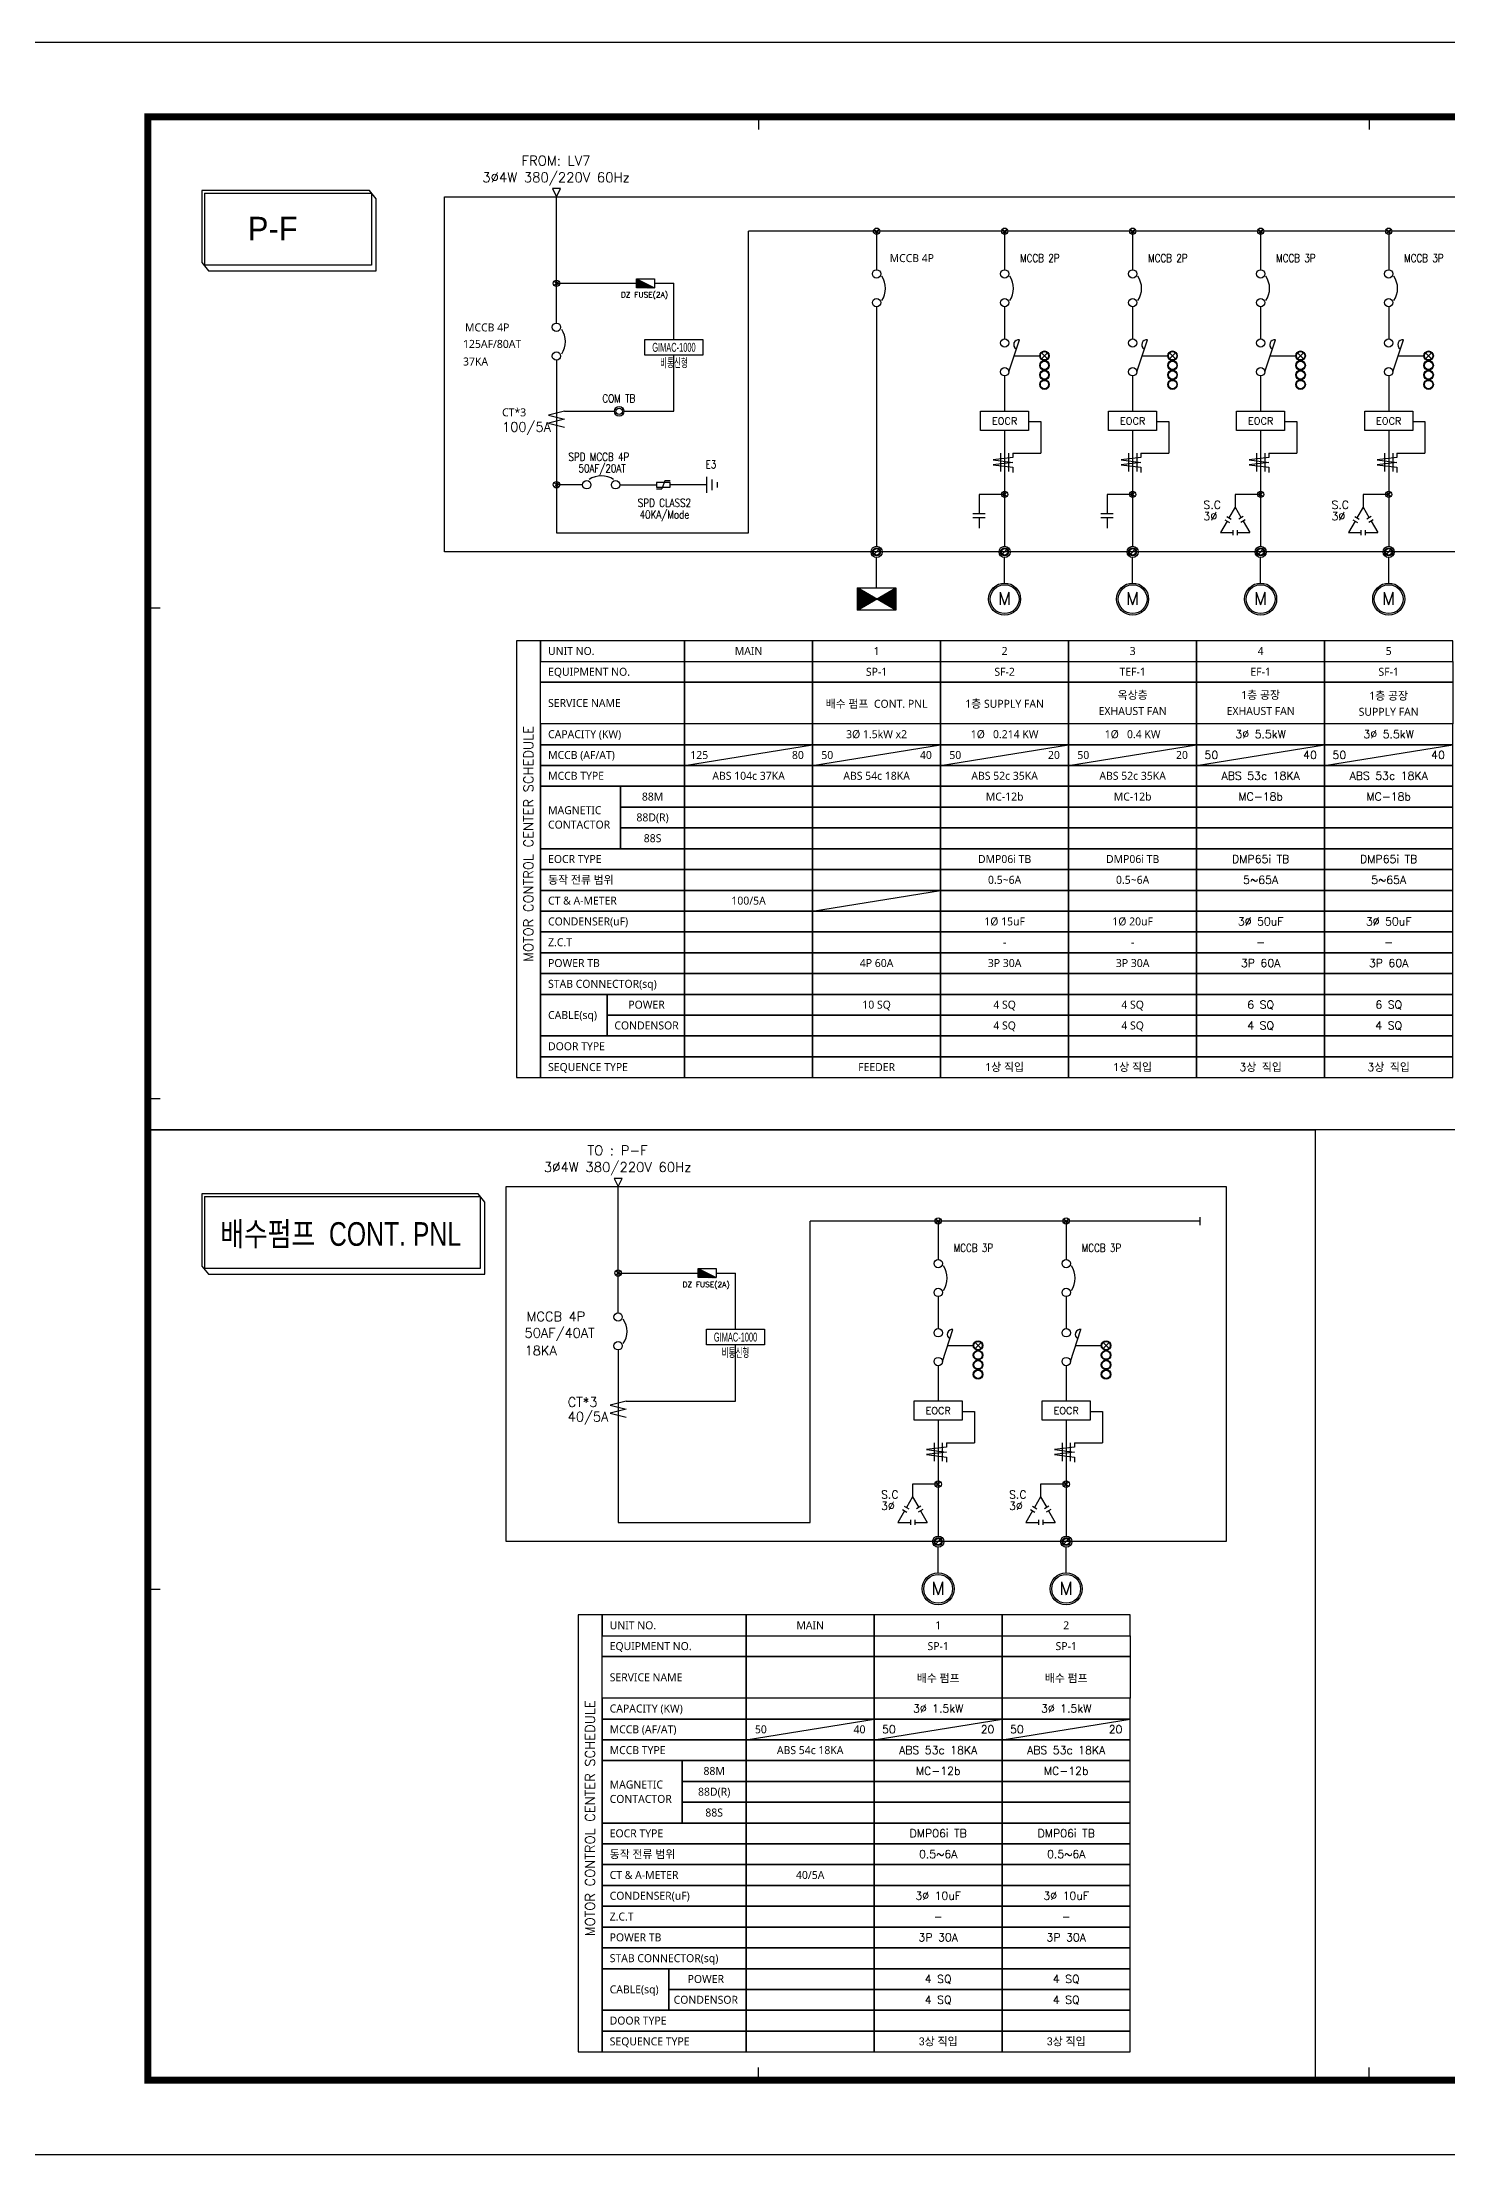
# Model space of a CAD drawing. Header units: millimetres. Extents: x -336400 to 0, y 0 to 118800.
# Drawn here: x -164836 to -85787, y 0 to 118800 of the extents above; entities that cross this region are included whole.
import ezdxf
from ezdxf.enums import TextEntityAlignment as Align
from ezdxf.lldxf.tags import DXFTag

# ---------------------------------------------------------------- set-up
doc = ezdxf.new("R2010")
doc.units = ezdxf.units.MM
doc.header["$LTSCALE"] = 1000
for name, color, linetype in [('arch', 8, 'Continuous'), ('SYM', 3, 'Continuous'), ('XR-SHEET-SHT', 5, 'Continuous')]:
    doc.layers.add(name, color=color, linetype=linetype)
doc.layers.add('XR-SHEET-TEMP', color=171, linetype='Continuous', plot=False)
doc.styles.add('GHS', font='malgun.ttf')
doc.styles.add('ROMANS', font='romans.shx', dxfattribs={"height": 2.5})
doc.styles.add('굴림', font='')
doc.styles.add('돋움', font='')
doc.styles.get('굴림').set_extended_font_data('Gulim')
doc.styles.get('돋움').set_extended_font_data('Dotum')
tags = doc.linetypes.add('CENTERX2', pattern=[4, 2.5, -0.5, 0.5, -0.5]).pattern_tags.tags
tags[10:11] = [DXFTag(74, 4), DXFTag(75, 0), DXFTag(340, '0'), DXFTag(46, 1.0), DXFTag(50, 0.0), DXFTag(44, 0.0), DXFTag(45, 0.0)]
tags[8:9] = [DXFTag(74, 4), DXFTag(75, 0), DXFTag(340, '0'), DXFTag(46, 1.0), DXFTag(50, 0.0), DXFTag(44, 0.0), DXFTag(45, 0.0)]
tags[6:7] = [DXFTag(74, 4), DXFTag(75, 0), DXFTag(340, '0'), DXFTag(46, 1.0), DXFTag(50, 0.0), DXFTag(44, 0.0), DXFTag(45, 0.0)]
tags[4:5] = [DXFTag(74, 4), DXFTag(75, 0), DXFTag(340, '0'), DXFTag(46, 1.0), DXFTag(50, 0.0), DXFTag(44, 0.0), DXFTag(45, 0.0)]

# ---------------------------------------------------------------- blocks, each defined once
blk = doc.blocks.new('XR-FORM-EE', base_point=(461, 408))
at = {"layer": 'XR-SHEET-SHT', "color": 5}
blk.add_lwpolyline([(0, 118800), (168200, 118800), (168200, 0), (0, 0)], close=True, dxfattribs=at)
at = {"layer": 'XR-SHEET-SHT', "color": 5, "const_width": 400}
blk.add_lwpolyline([(9300, 114600), (163900, 114600), (163900, 4200), (9300, 4200)], close=True, dxfattribs=at)
at = {"layer": 'XR-SHEET-TEMP'}
for p, q in [((43650, 114600), (43650, 113900)), ((78000, 114600), (78000, 113900)), ((9300, 87000), (10000, 87000)), ((9300, 59400), (10000, 59400)), ((9300, 31800), (10000, 31800)), ((43650, 4200), (43650, 4900)), ((78000, 4200), (78000, 4900))]:
    blk.add_line(p, q, dxfattribs=at)
blk = doc.blocks.new('SIM7')
blk.add_lwpolyline([(-1, -2), (1, -2), (0, 0)], close=True)
blk = doc.blocks.new('POINT')
for p, q in [((7.1, 7.1), (-7.1, -7.1)), ((-7.1, 7.1), (7.1, -7.1))]:
    blk.add_line(p, q)
blk.add_circle((0, 0), 10)
blk = doc.blocks.new('single mcp feeder')
h = blk.add_hatch()
h.set_pattern_fill('ANSI31', color=256, style=0)
h.set_pattern_definition([(45, (-25933.4808, -12038.4817), (-2.24506403, 2.24506403), [])])
h.paths.add_polyline_path([(-60, 95), (60, 165), (60, 95), (-60, 165)])
for p, q in [((0, 1279.1), (0, 1159.1)), ((0, 1043.1), (0, 943.1)), ((0, 943.1), (0, 295)), ((0, 165), (0, 260)), ((60, 95), (-60, 165)), ((-60, 95), (60, 165))]:
    blk.add_line(p, q)
at = {"color": 3}
blk.add_line((12.4, 289.9), (-12.4, 265.1), dxfattribs=at)
for points in [[(-60, 95), (-60, 165)], [(60, 165), (60, 95)]]:
    blk.add_lwpolyline(points)
blk.add_lwpolyline([(-60, 165), (60, 165), (60, 95), (-60, 95)], close=True)
for centre, radius in [((0, 1146.1), 13), ((0, 1056.1), 13), ((0, 277.5), 17.5), ((0, 277.5), 12.5)]:
    blk.add_circle(centre, radius)
blk.add_circle((0, 277.5), 10, dxfattribs=at)
blk.add_arc((-40.5, 1100.7), 68.4, 325.96975, 34.03025)
blk.add_blockref('POINT', (0, 1279.1))
blk = doc.blocks.new('single mcp 3p sz')
for p, q in [((0, 1279.1), (0, 1159.1)), ((0, 1043.1), (0, 943.1)), ((13, 840.1), (46.2, 940)), ((29.6, 890.1), (109.6, 890.1)), ((133.8, 880.9), (115.4, 899.3)), ((133.8, 899.3), (115.4, 880.9)), ((0, 827.1), (0, 717.1)), ((75, 684.4), (113.3, 684.4)), ((113.3, 684.4), (113.3, 585.7)), ((0, 657.1), (0, 295)), ((-12.6, 585.7), (-12.6, 528.5)), ((12.6, 585.7), (12.6, 528.5)), ((25.8, 585.7), (113.3, 585.7)), ((-80, 417.1), (-99.1, 383.9)), ((0, 457.1), (-80, 457.1)), ((-80, 457.1), (-80, 417.1)), ((-80, 417.1), (-60.9, 383.9)), ((-105, 373.6), (-125.7, 337.5)), ((-125.7, 337.5), (-86.5, 337.5)), ((-111.6, 377.9), (-97.6, 369.4)), ((-105.8, 388.1), (-91.9, 379.6)), ((-86.5, 345.3), (-86.5, 329.7)), ((-73.5, 345.3), (-73.5, 329.7)), ((-73.5, 337.5), (-34.3, 337.5)), ((-54.2, 388.1), (-68.1, 379.6)), ((-48.4, 377.9), (-62.4, 369.4)), ((-55, 373.6), (-34.3, 337.5)), ((0, 180), (0, 260))]:
    blk.add_line(p, q)
at = {"color": 3}
blk.add_line((12.4, 289.9), (-12.4, 265.1), dxfattribs=at)
blk.add_lwpolyline([(-75, 717.1), (75, 717.1), (75, 657.1), (-75, 657.1)], close=True)
blk.add_lwpolyline([(25.8, 585.7), (25.8, 572.6), (-36.1, 564.9), (25.8, 557.1), (-36.1, 549.4), (25.8, 541.7), (25.8, 525.9)])
for centre, radius in [((0, 1146.1), 13), ((0, 1056.1), 13), ((0, 930.1), 13), ((124.6, 890.1), 15), ((124.6, 860.1), 15), ((124.6, 890.1), 13), ((124.6, 860.1), 13), ((0, 840.1), 13), ((124.6, 830.1), 15), ((124.6, 800.1), 15), ((124.6, 830.1), 13), ((124.6, 800.1), 13), ((0, 277.5), 17.5), ((0, 277.5), 12.5), ((0, 130), 50), ((0, 130), 45)]:
    blk.add_circle(centre, radius)
blk.add_circle((0, 277.5), 10, dxfattribs=at)
for centre, radius, start, end in [((-40.5, 1100.7), 68.4, 325.96975, 34.03025), ((43.7, 924.8), 15.4, 80.60796, 238.87474)]:
    blk.add_arc(centre, radius, start, end)
blk.add_blockref('POINT', (0, 1279.1))
at = {"ltscale": 0.1}
blk.add_blockref('POINT', (0, 457.1), dxfattribs=at)
at = {"style": 'ROMANS', "width": 0.8}
blk.add_text('MCCB 3P', height=25, dxfattribs=at).set_placement((110, 1195.3), align=Align.MIDDLE)
at = {"style": 'ROMANS'}
for s, height, p in [('EOCR', 22.25, (0, 686.6)), ('M', 40, (-0.5, 131.5))]:
    blk.add_text(s, height=height, dxfattribs=at).set_placement(p, align=Align.MIDDLE)
for s, p in [('S.C', (-178.6, 412)), ('3%%C', (-178.6, 376.4))]:
    blk.add_text(s, height=25, dxfattribs=at).set_placement(p)
blk = doc.blocks.new('single mcp 2p sz')
for p, q in [((0, 1279.1), (0, 1159.1)), ((0, 1043.1), (0, 943.1)), ((13, 840.1), (46.2, 940)), ((29.6, 890.1), (109.6, 890.1)), ((133.8, 880.9), (115.4, 899.3)), ((133.8, 899.3), (115.4, 880.9)), ((0, 827.1), (0, 717.1)), ((75, 684.4), (113.3, 684.4)), ((113.3, 684.4), (113.3, 585.7)), ((0, 657.1), (0, 295)), ((-12.6, 585.7), (-12.6, 528.5)), ((12.6, 585.7), (12.6, 528.5)), ((25.8, 585.7), (113.3, 585.7)), ((-99.2, 397.8), (-60.8, 397.8)), ((0, 457.1), (-80, 457.1)), ((-80, 457.1), (-80, 397.8)), ((-99.2, 384.4), (-60.8, 384.4)), ((-80, 384.4), (-80, 351.8)), ((0, 180), (0, 260))]:
    blk.add_line(p, q)
at = {"color": 3}
blk.add_line((12.4, 289.9), (-12.4, 265.1), dxfattribs=at)
blk.add_lwpolyline([(-75, 717.1), (75, 717.1), (75, 657.1), (-75, 657.1)], close=True)
blk.add_lwpolyline([(25.8, 585.7), (25.8, 572.6), (-36.1, 564.9), (25.8, 557.1), (-36.1, 549.4), (25.8, 541.7), (25.8, 525.9)])
for centre, radius in [((0, 1146.1), 13), ((0, 1056.1), 13), ((0, 930.1), 13), ((124.6, 890.1), 15), ((124.6, 860.1), 15), ((124.6, 890.1), 13), ((124.6, 860.1), 13), ((0, 840.1), 13), ((124.6, 830.1), 15), ((124.6, 800.1), 15), ((124.6, 830.1), 13), ((124.6, 800.1), 13), ((0, 277.5), 17.5), ((0, 277.5), 12.5), ((0, 130), 50), ((0, 130), 45)]:
    blk.add_circle(centre, radius)
blk.add_circle((0, 277.5), 10, dxfattribs=at)
for centre, radius, start, end in [((-40.5, 1100.7), 68.4, 325.96975, 34.03025), ((43.7, 924.8), 15.4, 80.60796, 238.87474)]:
    blk.add_arc(centre, radius, start, end)
blk.add_blockref('POINT', (0, 1279.1))
at = {"ltscale": 0.1}
blk.add_blockref('POINT', (0, 457.1), dxfattribs=at)
at = {"style": 'ROMANS', "width": 0.8}
blk.add_text('MCCB 2P', height=25, dxfattribs=at).set_placement((110, 1195.3), align=Align.MIDDLE)
at = {"style": 'ROMANS'}
for s, height, p in [('EOCR', 22.25, (0, 686.6)), ('M', 40, (-0.5, 131.5))]:
    blk.add_text(s, height=height, dxfattribs=at).set_placement(p, align=Align.MIDDLE)
blk = doc.blocks.new('MCP일반 5.5 단선도')
at = {"ltscale": 0.1}
blk.add_line((0, -130), (400, -65), dxfattribs=at)
for points in [[(400, 0), (0, 0), (0, -65), (400, -65)], [(400, -65), (0, -65), (0, -130), (400, -130)], [(400, -130), (0, -130), (0, -195), (400, -195)], [(400, -195), (0, -195), (0, -260), (400, -260)], [(400, -260), (0, -260), (0, -325), (400, -325)], [(400, -325), (0, -325), (0, -390), (400, -390)], [(400, -390), (0, -390), (0, -455), (400, -455)], [(400, -455), (0, -455), (0, -520), (400, -520)], [(400, -520), (0, -520), (0, -585), (400, -585)], [(400, -585), (0, -585), (0, -650), (400, -650)], [(400, -650), (0, -650), (0, -715), (400, -715)], [(400, -715), (0, -715), (0, -780), (400, -780)], [(400, -780), (0, -780), (0, -845), (400, -845)], [(400, -845), (0, -845), (0, -910), (400, -910)], [(400, -910), (0, -910), (0, -975), (400, -975)], [(400, -975), (0, -975), (0, -1040), (400, -1040)], [(400, -1040), (0, -1040), (0, -1105), (400, -1105)]]:
    blk.add_lwpolyline(points, close=True)
at = {"style": 'ROMANS'}
for s, p in [('3%%C 5.5kW', (200, -32.1)), ('50', (45.9, -97.1)), ('40', (354.1, -97.1)), ('ABS 53c 18KA', (200, -162.1)), ('MC-18b', (200, -227.1)), ('DMP65i TB', (200, -422.1)), ('5~65A', (200, -487.1)), ('3%%C 50uF', (200, -617.1)), ('-', (200, -682.1)), ('3P 60A', (200, -747.1)), ('6 SQ', (200, -877.1)), ('4 SQ', (200, -942.1)), ('3상 직입', (200, -1072.1))]:
    blk.add_text(s, height=25, dxfattribs=at).set_placement(p, align=Align.MIDDLE_CENTER)
blk = doc.blocks.new('MCP일반 1.5 단선도')
at = {"ltscale": 0.1}
blk.add_line((0, -130), (400, -65), dxfattribs=at)
for points in [[(400, 0), (0, 0), (0, -65), (400, -65)], [(400, -65), (0, -65), (0, -130), (400, -130)], [(400, -130), (0, -130), (0, -195), (400, -195)], [(400, -195), (0, -195), (0, -260), (400, -260)], [(400, -260), (0, -260), (0, -325), (400, -325)], [(400, -325), (0, -325), (0, -390), (400, -390)], [(400, -390), (0, -390), (0, -455), (400, -455)], [(400, -455), (0, -455), (0, -520), (400, -520)], [(400, -520), (0, -520), (0, -585), (400, -585)], [(400, -585), (0, -585), (0, -650), (400, -650)], [(400, -650), (0, -650), (0, -715), (400, -715)], [(400, -715), (0, -715), (0, -780), (400, -780)], [(400, -780), (0, -780), (0, -845), (400, -845)], [(400, -845), (0, -845), (0, -910), (400, -910)], [(400, -910), (0, -910), (0, -975), (400, -975)], [(400, -975), (0, -975), (0, -1040), (400, -1040)], [(400, -1040), (0, -1040), (0, -1105), (400, -1105)]]:
    blk.add_lwpolyline(points, close=True)
for s, style, p in [('3%%C 1.5kW', 'ROMANS', (200, -32.1)), ('50', 'ROMANS', (45.9, -97.1)), ('20', 'ROMANS', (354.1, -97.1)), ('ABS 53c 18KA', 'ROMANS', (200, -162.1)), ('MC-12b', 'ROMANS', (200, -227.1)), ('DMP06i TB', 'ROMANS', (200, -422.1)), ('0.5~6A', 'ROMANS', (200, -487.1)), ('3%%C 10uF', 'ROMANS', (200, -617.1)), ('-', 'ROMANS', (200, -682.1)), ('3P 30A', 'ROMANS', (200, -747.1)), ('4 SQ', 'ROMANS', (200, -877.1)), ('4 SQ', 'ROMANS', (200, -942.1)), ('3상 직입', '굴림', (200, -1072.1))]:
    blk.add_text(s, height=25, dxfattribs=dict(style=style)).set_placement(p, align=Align.MIDDLE_CENTER)

msp = doc.modelspace()

# ---------------------------------------------------------------- hatches: boundary and pattern name
h = msp.add_hatch()
h.set_pattern_fill('ANSI31', color=256, scale=21.452429, style=0)
h.set_pattern_definition([(45, (-1863497.1827, -160947.7312), (-1.8961447347, 1.8961447347), [])])
h.paths.add_polyline_path([(-131407, 105494), (-131407, 104994), (-130401, 104994)])
h = msp.add_hatch()
h.set_pattern_fill('ANSI31', color=256, scale=21.452429, style=0)
h.set_pattern_definition([(45, (-1860033.1605, -216608.7037), (-1.8961447347, 1.8961447347), [])])
h.paths.add_polyline_path([(-127943, 49833), (-127943, 49333), (-126937, 49333)])

# ---------------------------------------------------------------- linework, layer by layer
at = {"color": 0}
for p, q in [((-146422, 110465), (-155856, 110465)), ((-155856, 110465), (-155856, 106405)), ((-155711, 110317), (-146320, 110317)), ((-155711, 110317), (-155711, 106257)), ((-146051, 110001), (-146422, 110465)), ((-146320, 110317), (-146320, 106257)), ((-146051, 105942), (-146051, 110001)), ((-155856, 106405), (-155485, 105942)), ((-146320, 106257), (-155711, 106257)), ((-155485, 105942), (-146051, 105942)), ((-140314, 54040), (-155856, 54040)), ((-155856, 54040), (-155856, 49980)), ((-155711, 53892), (-140212, 53892)), ((-155711, 53892), (-155711, 49832)), ((-139943, 53577), (-140314, 54040)), ((-140212, 53892), (-140212, 49832)), ((-139943, 49517), (-139943, 53577)), ((-155856, 49980), (-155485, 49517)), ((-140212, 49832), (-155711, 49832)), ((-155485, 49517), (-139943, 49517))]:
    msp.add_line(p, q, dxfattribs=at)
for p, q in [((-135914, 103007), (-135914, 110114)), ((-38403, 108171), (-125110, 108171)), ((-135787, 105371), (-136041, 105117)), ((-136041, 105371), (-135787, 105117)), ((-135914, 105244), (-131407, 105244)), ((-131407, 105494), (-130401, 104994)), ((-130401, 105244), (-129308, 105244)), ((-135914, 100919), (-135914, 91216)), ((-135465, 98044), (-136363, 97820)), ((-136363, 97820), (-135465, 97595)), ((-135465, 97595), (-136363, 97371)), ((-135465, 98044), (-132657, 98044)), ((-132117, 98044), (-129308, 98044)), ((-136363, 97371), (-135465, 97147)), ((-134426, 93916), (-135914, 93916)), ((-132355, 93916), (-130289, 93916)), ((-129529, 94050), (-130289, 94050)), ((-130289, 94050), (-130289, 93782)), ((-129829, 94142), (-129989, 93690)), ((-129529, 94142), (-129829, 94142)), ((-129529, 93782), (-129529, 94050)), ((-127463, 93916), (-129529, 93916)), ((-127463, 93466), (-127463, 94366)), ((-127163, 93616), (-127163, 94216)), ((-126863, 93766), (-126863, 94066)), ((-130289, 93782), (-129529, 93782)), ((-130289, 93690), (-129989, 93690)), ((-135914, 91216), (-125110, 91216)), ((-128710, 78126), (-121510, 79296)), ((-121510, 78126), (-114310, 79296)), ((-114310, 78126), (-107110, 79296)), ((-107110, 78126), (-99910, 79296)), ((-121510, 69936), (-114310, 71106)), ((-132450, 47346), (-132450, 54453)), ((-99739, 52510), (-121646, 52510)), ((-99739, 52735), (-99739, 52285)), ((-132323, 49710), (-132577, 49456)), ((-132577, 49710), (-132323, 49456)), ((-132450, 49583), (-127943, 49583)), ((-127943, 49833), (-126937, 49333)), ((-126937, 49583), (-125844, 49583)), ((-132450, 45258), (-132450, 35555)), ((-132001, 42383), (-132899, 42159)), ((-132899, 42159), (-132001, 41934)), ((-132001, 41934), (-132899, 41710)), ((-132899, 41710), (-132001, 41486)), ((-132001, 42383), (-125844, 42383)), ((-132450, 35555), (-121646, 35555)), ((-125246, 23334), (-118046, 24504))]:
    msp.add_line(p, q)
at = {"ltscale": 0.5}
for p, q in [((-125110, 91216), (-125110, 108171)), ((-121646, 35555), (-121646, 52510))]:
    msp.add_line(p, q, dxfattribs=at)
at = {"ltscale": 0.1}
for p, q in [((-129308, 102084), (-129308, 105244)), ((-129308, 98044), (-129308, 101204)), ((-125844, 46423), (-125844, 49583)), ((-125844, 42383), (-125844, 45543))]:
    msp.add_line(p, q, dxfattribs=at)
at = {"linetype": 'CENTERX2', "ltscale": 30}
for points in [[(-36910, 110114), (-36910, 110114), (-36910, 90141), (-36910, 90141), (-142210, 90141), (-142210, 110114)], [(-98246, 54453), (-98246, 54453), (-98246, 34480), (-98246, 34480), (-138746, 34480), (-138746, 54453)]]:
    msp.add_lwpolyline(points, close=True, dxfattribs=at)
for points in [[(-131407, 105494), (-130401, 105494), (-130401, 104994), (-131407, 104994)], [(-130941, 102084), (-127674, 102084), (-127674, 101204), (-130941, 101204)], [(-138160, 85146), (-138160, 60576), (-136810, 60576), (-136810, 85146)], [(-128710, 85146), (-136810, 85146), (-136810, 83976), (-128710, 83976)], [(-121510, 85146), (-128710, 85146), (-128710, 83976), (-121510, 83976)], [(-114310, 85146), (-121510, 85146), (-121510, 83976), (-114310, 83976)], [(-107110, 85146), (-114310, 85146), (-114310, 83976), (-107110, 83976)], [(-99910, 85146), (-107110, 85146), (-107110, 83976), (-99910, 83976)], [(-92710, 85146), (-99910, 85146), (-99910, 83976), (-92710, 83976)], [(-85510, 85146), (-92710, 85146), (-92710, 83976), (-85510, 83976)], [(-136810, 83976), (-128710, 83976), (-128710, 82806), (-136810, 82806)], [(-128710, 83976), (-121510, 83976), (-121510, 82806), (-128710, 82806)], [(-121510, 83976), (-114310, 83976), (-114310, 82806), (-121510, 82806)], [(-114310, 83976), (-107110, 83976), (-107110, 82806), (-114310, 82806)], [(-107110, 83976), (-99910, 83976), (-99910, 82806), (-107110, 82806)], [(-99910, 83976), (-92710, 83976), (-92710, 82806), (-99910, 82806)], [(-92710, 83976), (-85510, 83976), (-85510, 82806), (-92710, 82806)], [(-136810, 82806), (-128710, 82806), (-128710, 80466), (-136810, 80466)], [(-128710, 82806), (-121510, 82806), (-121510, 80466), (-128710, 80466)], [(-121510, 82806), (-114310, 82806), (-114310, 80466), (-121510, 80466)], [(-114310, 82806), (-107110, 82806), (-107110, 80466), (-114310, 80466)], [(-107110, 82806), (-99910, 82806), (-99910, 80466), (-107110, 80466)], [(-99910, 82806), (-92710, 82806), (-92710, 80466), (-99910, 80466)], [(-92710, 82806), (-85510, 82806), (-85510, 80466), (-92710, 80466)], [(-128710, 80466), (-136810, 80466), (-136810, 79296), (-128710, 79296)], [(-121510, 80466), (-128710, 80466), (-128710, 79296), (-121510, 79296)], [(-114310, 80466), (-121510, 80466), (-121510, 79296), (-114310, 79296)], [(-107110, 80466), (-114310, 80466), (-114310, 79296), (-107110, 79296)], [(-99910, 80466), (-107110, 80466), (-107110, 79296), (-99910, 79296)], [(-128710, 79296), (-136810, 79296), (-136810, 78126), (-128710, 78126)], [(-121510, 79296), (-128710, 79296), (-128710, 78126), (-121510, 78126)], [(-114310, 79296), (-121510, 79296), (-121510, 78126), (-114310, 78126)], [(-107110, 79296), (-114310, 79296), (-114310, 78126), (-107110, 78126)], [(-99910, 79296), (-107110, 79296), (-107110, 78126), (-99910, 78126)], [(-128710, 78126), (-136810, 78126), (-136810, 76956), (-128710, 76956)], [(-121510, 78126), (-128710, 78126), (-128710, 76956), (-121510, 76956)], [(-114310, 78126), (-121510, 78126), (-121510, 76956), (-114310, 76956)], [(-107110, 78126), (-114310, 78126), (-114310, 76956), (-107110, 76956)], [(-99910, 78126), (-107110, 78126), (-107110, 76956), (-99910, 76956)], [(-136810, 73446), (-132310, 73446), (-132310, 76956), (-136810, 76956)], [(-128710, 76956), (-132310, 76956), (-132310, 75786), (-128710, 75786)], [(-121510, 76956), (-128710, 76956), (-128710, 75786), (-121510, 75786)], [(-114310, 76956), (-121510, 76956), (-121510, 75786), (-114310, 75786)], [(-107110, 76956), (-114310, 76956), (-114310, 75786), (-107110, 75786)], [(-99910, 76956), (-107110, 76956), (-107110, 75786), (-99910, 75786)], [(-128710, 75786), (-132310, 75786), (-132310, 74616), (-128710, 74616)], [(-121510, 75786), (-128710, 75786), (-128710, 74616), (-121510, 74616)], [(-114310, 75786), (-121510, 75786), (-121510, 74616), (-114310, 74616)], [(-107110, 75786), (-114310, 75786), (-114310, 74616), (-107110, 74616)], [(-99910, 75786), (-107110, 75786), (-107110, 74616), (-99910, 74616)], [(-128710, 74616), (-132310, 74616), (-132310, 73446), (-128710, 73446)], [(-121510, 74616), (-128710, 74616), (-128710, 73446), (-121510, 73446)], [(-114310, 74616), (-121510, 74616), (-121510, 73446), (-114310, 73446)], [(-107110, 74616), (-114310, 74616), (-114310, 73446), (-107110, 73446)], [(-99910, 74616), (-107110, 74616), (-107110, 73446), (-99910, 73446)], [(-128710, 73446), (-136810, 73446), (-136810, 72276), (-128710, 72276)], [(-121510, 73446), (-128710, 73446), (-128710, 72276), (-121510, 72276)], [(-114310, 73446), (-121510, 73446), (-121510, 72276), (-114310, 72276)], [(-107110, 73446), (-114310, 73446), (-114310, 72276), (-107110, 72276)], [(-99910, 73446), (-107110, 73446), (-107110, 72276), (-99910, 72276)], [(-128710, 72276), (-136810, 72276), (-136810, 71106), (-128710, 71106)], [(-121510, 72276), (-128710, 72276), (-128710, 71106), (-121510, 71106)], [(-114310, 72276), (-121510, 72276), (-121510, 71106), (-114310, 71106)], [(-107110, 72276), (-114310, 72276), (-114310, 71106), (-107110, 71106)], [(-99910, 72276), (-107110, 72276), (-107110, 71106), (-99910, 71106)], [(-128710, 71106), (-136810, 71106), (-136810, 69936), (-128710, 69936)], [(-121510, 71106), (-128710, 71106), (-128710, 69936), (-121510, 69936)], [(-114310, 71106), (-121510, 71106), (-121510, 69936), (-114310, 69936)], [(-107110, 71106), (-114310, 71106), (-114310, 69936), (-107110, 69936)], [(-99910, 71106), (-107110, 71106), (-107110, 69936), (-99910, 69936)], [(-128710, 69936), (-136810, 69936), (-136810, 68766), (-128710, 68766)], [(-121510, 69936), (-128710, 69936), (-128710, 68766), (-121510, 68766)], [(-114310, 69936), (-121510, 69936), (-121510, 68766), (-114310, 68766)], [(-107110, 69936), (-114310, 69936), (-114310, 68766), (-107110, 68766)], [(-99910, 69936), (-107110, 69936), (-107110, 68766), (-99910, 68766)], [(-128710, 68766), (-136810, 68766), (-136810, 67596), (-128710, 67596)], [(-121510, 68766), (-128710, 68766), (-128710, 67596), (-121510, 67596)], [(-114310, 68766), (-121510, 68766), (-121510, 67596), (-114310, 67596)], [(-107110, 68766), (-114310, 68766), (-114310, 67596), (-107110, 67596)], [(-99910, 68766), (-107110, 68766), (-107110, 67596), (-99910, 67596)], [(-128710, 67596), (-136810, 67596), (-136810, 66426), (-128710, 66426)], [(-121510, 67596), (-128710, 67596), (-128710, 66426), (-121510, 66426)], [(-114310, 67596), (-121510, 67596), (-121510, 66426), (-114310, 66426)], [(-107110, 67596), (-114310, 67596), (-114310, 66426), (-107110, 66426)], [(-99910, 67596), (-107110, 67596), (-107110, 66426), (-99910, 66426)], [(-128710, 66426), (-136810, 66426), (-136810, 65256), (-128710, 65256)], [(-121510, 66426), (-128710, 66426), (-128710, 65256), (-121510, 65256)], [(-114310, 66426), (-121510, 66426), (-121510, 65256), (-114310, 65256)], [(-107110, 66426), (-114310, 66426), (-114310, 65256), (-107110, 65256)], [(-99910, 66426), (-107110, 66426), (-107110, 65256), (-99910, 65256)], [(-136810, 62916), (-133055, 62916), (-133055, 65256), (-136810, 65256)], [(-128710, 65256), (-133055, 65256), (-133055, 64086), (-128710, 64086)], [(-121510, 65256), (-128710, 65256), (-128710, 64086), (-121510, 64086)], [(-114310, 65256), (-121510, 65256), (-121510, 64086), (-114310, 64086)], [(-107110, 65256), (-114310, 65256), (-114310, 64086), (-107110, 64086)], [(-99910, 65256), (-107110, 65256), (-107110, 64086), (-99910, 64086)], [(-128710, 64086), (-133055, 64086), (-133055, 62916), (-128710, 62916)], [(-121510, 64086), (-128710, 64086), (-128710, 62916), (-121510, 62916)], [(-114310, 64086), (-121510, 64086), (-121510, 62916), (-114310, 62916)], [(-107110, 64086), (-114310, 64086), (-114310, 62916), (-107110, 62916)], [(-99910, 64086), (-107110, 64086), (-107110, 62916), (-99910, 62916)], [(-128710, 62916), (-136810, 62916), (-136810, 61746), (-128710, 61746)], [(-121510, 62916), (-128710, 62916), (-128710, 61746), (-121510, 61746)], [(-114310, 62916), (-121510, 62916), (-121510, 61746), (-114310, 61746)], [(-107110, 62916), (-114310, 62916), (-114310, 61746), (-107110, 61746)], [(-99910, 62916), (-107110, 62916), (-107110, 61746), (-99910, 61746)], [(-128710, 61746), (-136810, 61746), (-136810, 60576), (-128710, 60576)], [(-121510, 61746), (-128710, 61746), (-128710, 60576), (-121510, 60576)], [(-114310, 61746), (-121510, 61746), (-121510, 60576), (-114310, 60576)], [(-107110, 61746), (-114310, 61746), (-114310, 60576), (-107110, 60576)], [(-99910, 61746), (-107110, 61746), (-107110, 60576), (-99910, 60576)], [(-127943, 49833), (-126937, 49833), (-126937, 49333), (-127943, 49333)], [(-127477, 46423), (-124210, 46423), (-124210, 45543), (-127477, 45543)], [(-134696, 30354), (-134696, 5784), (-133346, 5784), (-133346, 30354)], [(-125246, 30354), (-133346, 30354), (-133346, 29184), (-125246, 29184)], [(-118046, 30354), (-125246, 30354), (-125246, 29184), (-118046, 29184)], [(-110846, 30354), (-118046, 30354), (-118046, 29184), (-110846, 29184)], [(-103646, 30354), (-110846, 30354), (-110846, 29184), (-103646, 29184)], [(-133346, 29184), (-125246, 29184), (-125246, 28014), (-133346, 28014)], [(-125246, 29184), (-118046, 29184), (-118046, 28014), (-125246, 28014)], [(-118046, 29184), (-110846, 29184), (-110846, 28014), (-118046, 28014)], [(-110846, 29184), (-103646, 29184), (-103646, 28014), (-110846, 28014)], [(-133346, 28014), (-125246, 28014), (-125246, 25674), (-133346, 25674)], [(-125246, 28014), (-118046, 28014), (-118046, 25674), (-125246, 25674)], [(-118046, 28014), (-110846, 28014), (-110846, 25674), (-118046, 25674)], [(-110846, 28014), (-103646, 28014), (-103646, 25674), (-110846, 25674)], [(-125246, 25674), (-133346, 25674), (-133346, 24504), (-125246, 24504)], [(-118046, 25674), (-125246, 25674), (-125246, 24504), (-118046, 24504)], [(-125246, 24504), (-133346, 24504), (-133346, 23334), (-125246, 23334)], [(-118046, 24504), (-125246, 24504), (-125246, 23334), (-118046, 23334)], [(-125246, 23334), (-133346, 23334), (-133346, 22164), (-125246, 22164)], [(-118046, 23334), (-125246, 23334), (-125246, 22164), (-118046, 22164)], [(-133346, 18654), (-128846, 18654), (-128846, 22164), (-133346, 22164)], [(-125246, 22164), (-128846, 22164), (-128846, 20994), (-125246, 20994)], [(-118046, 22164), (-125246, 22164), (-125246, 20994), (-118046, 20994)], [(-125246, 20994), (-128846, 20994), (-128846, 19824), (-125246, 19824)], [(-118046, 20994), (-125246, 20994), (-125246, 19824), (-118046, 19824)], [(-125246, 19824), (-128846, 19824), (-128846, 18654), (-125246, 18654)], [(-118046, 19824), (-125246, 19824), (-125246, 18654), (-118046, 18654)], [(-125246, 18654), (-133346, 18654), (-133346, 17484), (-125246, 17484)], [(-118046, 18654), (-125246, 18654), (-125246, 17484), (-118046, 17484)], [(-125246, 17484), (-133346, 17484), (-133346, 16314), (-125246, 16314)], [(-118046, 17484), (-125246, 17484), (-125246, 16314), (-118046, 16314)], [(-125246, 16314), (-133346, 16314), (-133346, 15144), (-125246, 15144)], [(-118046, 16314), (-125246, 16314), (-125246, 15144), (-118046, 15144)], [(-125246, 15144), (-133346, 15144), (-133346, 13974), (-125246, 13974)], [(-118046, 15144), (-125246, 15144), (-125246, 13974), (-118046, 13974)], [(-125246, 13974), (-133346, 13974), (-133346, 12804), (-125246, 12804)], [(-118046, 13974), (-125246, 13974), (-125246, 12804), (-118046, 12804)], [(-125246, 12804), (-133346, 12804), (-133346, 11634), (-125246, 11634)], [(-118046, 12804), (-125246, 12804), (-125246, 11634), (-118046, 11634)], [(-125246, 11634), (-133346, 11634), (-133346, 10464), (-125246, 10464)], [(-118046, 11634), (-125246, 11634), (-125246, 10464), (-118046, 10464)], [(-133346, 8124), (-129595, 8124), (-129595, 10464), (-133346, 10464)], [(-125246, 10464), (-129595, 10464), (-129595, 9294), (-125246, 9294)], [(-118046, 10464), (-125246, 10464), (-125246, 9294), (-118046, 9294)], [(-125246, 9294), (-129595, 9294), (-129595, 8124), (-125246, 8124)], [(-118046, 9294), (-125246, 9294), (-125246, 8124), (-118046, 8124)], [(-125246, 8124), (-133346, 8124), (-133346, 6954), (-125246, 6954)], [(-118046, 8124), (-125246, 8124), (-125246, 6954), (-118046, 6954)], [(-125246, 6954), (-133346, 6954), (-133346, 5784), (-125246, 5784)], [(-118046, 6954), (-125246, 6954), (-125246, 5784), (-118046, 5784)]]:
    msp.add_lwpolyline(points, close=True)
for centre, radius in [((-135914, 105244), 180), ((-135914, 102773), 234), ((-135914, 101153), 234), ((-134209, 93916), 234), ((-132589, 93916), 234), ((-132450, 49583), 180), ((-132450, 47112), 234), ((-132450, 45492), 234)]:
    msp.add_circle(centre, radius)
at = {"ltscale": 30}
for radius in [270, 180]:
    msp.add_circle((-132387, 98044), radius, dxfattribs=at)
for centre, start, end in [((-136642, 101963), 325.96975, 34.03025), ((-133391, 93188), 55.96975, 124.03025), ((-133178, 46302), 325.96975, 34.03025)]:
    msp.add_arc(centre, 1231, start, end)
at = {"layer": 'SYM', "color": 6}
for points in [[(-158900, 114600), (-21500, 114600), (-21500, 57633), (-158900, 57633)], [(-158900, 57633), (-93250, 57633), (-93250, 4200), (-158900, 4200)]]:
    msp.add_lwpolyline(points, close=True, dxfattribs=at)

# ---------------------------------------------------------------- block references
at = {"xscale": 227.1248643966392, "yscale": 227.1248643966392, "zscale": 227.1248643966392, "rotation": 180}
for p in [(-135914, 110114), (-132450, 54453)]:
    msp.add_blockref('SIM7', p, dxfattribs=at)
at = {"xscale": 18, "yscale": 18, "zscale": 18}
for name, p in [('single mcp feeder', (-117910, 85146)), ('single mcp 2p sz', (-110710, 85146)), ('single mcp 2p sz', (-103510, 85146)), ('single mcp 3p sz', (-96310, 85146)), ('single mcp 3p sz', (-89110, 85146)), ('POINT', (-135914, 93916)), ('MCP일반 5.5 단선도', (-99910, 80466)), ('MCP일반 5.5 단선도', (-92710, 80466)), ('single mcp 3p sz', (-114446, 29485)), ('single mcp 3p sz', (-107246, 29485)), ('MCP일반 1.5 단선도', (-118046, 25674)), ('MCP일반 1.5 단선도', (-110846, 25674))]:
    msp.add_blockref(name, p, dxfattribs=at)
at = {"layer": 'arch'}
msp.add_blockref('XR-FORM-EE', (-167739, 408), dxfattribs=at)

# ---------------------------------------------------------------- texts
for s, height, style, p in [('FROM: LV7', 545.1, 'ROMANS', (-135941, 112141)), ('3%%C4W 380/220V 60Hz', 545.1, 'ROMANS', (-135941, 111162)), ('MCCB 4P', 450, 'GHS', (-115929, 106662)), ('3%%C4W 380/220V 60Hz', 545.1, 'ROMANS', (-132477, 55501)), ('TO : P-F', 545.1, 'ROMANS', (-132477, 56480))]:
    msp.add_text(s, height=height, dxfattribs=dict(style=style)).set_placement(p, align=Align.MIDDLE)
at = {"color": 0, "style": '굴림'}
msp.add_text('P-F', height=1331, dxfattribs=at).set_placement((-151872, 108317), align=Align.MIDDLE_CENTER)
for s, height, style, p in [('DZ FUSE(2A)', 306, 'ROMANS', (-132289, 104447)), ('MCCB 4P', 450, 'GHS', (-141058, 102538)), ('37KA', 450, 'GHS', (-141170, 100621)), ('125AF/80AT', 450, 'GHS', (-141170, 101611)), ('CT*3', 450, 'GHS', (-138973, 97763)), ('100/5A', 534.1, 'ROMANS', (-138973, 96898)), ('DZ FUSE(2A)', 306, 'ROMANS', (-128825, 48787)), ('50AF/40AT', 534.1, 'ROMANS', (-137706, 45950)), ('MCCB 4P', 534.1, 'ROMANS', (-137594, 46877)), ('18KA', 534.1, 'ROMANS', (-137706, 44960)), ('CT*3', 534.1, 'ROMANS', (-135283, 42061)), ('40/5A', 534.1, 'ROMANS', (-135283, 41238))]:
    msp.add_text(s, height=height, dxfattribs=dict(style=style)).set_placement(p)
at = {"style": '돋움', "width": 0.6}
for s, p in [('GIMAC-1000', (-129308, 101644)), ('비통신형', (-129308, 100784)), ('GIMAC-1000', (-125844, 45983)), ('비통신형', (-125844, 45123))]:
    msp.add_text(s, height=504, dxfattribs=at).set_placement(p, align=Align.MIDDLE)
at = {"style": 'ROMANS', "width": 0.8}
for s, p in [('COM TB', (-132407, 98545)), ('SPD MCCB 4P', (-133530, 95261)), (' 50AF/20AT', (-133471, 94611)), ('SPD CLASS2', (-129843, 92672)), ('40KA/Mode', (-129843, 92013))]:
    msp.add_text(s, height=450, dxfattribs=at).set_placement(p, align=Align.CENTER)
msp.add_text('E3', height=450, dxfattribs=at).set_placement((-127527, 94837))
at = {"style": 'GHS'}
for s, p in [('UNIT NO.', (-136387, 84568)), ('EQUIPMENT NO.', (-136387, 83398)), ('SERVICE NAME', (-136387, 81643)), ('CAPACITY (KW)', (-136387, 79888)), ('MCCB (AF/AT)', (-136387, 78718)), ('MCCB TYPE', (-136387, 77548)), ('CONTACTOR', (-136387, 74803)), ('MAGNETIC', (-136387, 75613)), ('EOCR TYPE', (-136387, 72868)), ('동작 전류 범위', (-136387, 71698)), ('CT & A-METER', (-136387, 70528)), ('CONDENSER(uF)', (-136387, 69358)), ('Z.C.T', (-136387, 68188)), ('POWER TB', (-136387, 67018)), ('STAB CONNECTOR(sq)', (-136387, 65848)), ('CABLE(sq)', (-136387, 64093)), ('DOOR TYPE', (-136387, 62338)), ('SEQUENCE TYPE', (-136387, 61168)), ('UNIT NO.', (-132922, 29775)), ('EQUIPMENT NO.', (-132922, 28605)), ('SERVICE NAME', (-132922, 26850)), ('CAPACITY (KW)', (-132922, 25095)), ('MCCB (AF/AT)', (-132922, 23925)), ('MCCB TYPE', (-132922, 22755)), ('CONTACTOR', (-132922, 20010)), ('MAGNETIC', (-132922, 20820)), ('EOCR TYPE', (-132922, 18075)), ('동작 전류 범위', (-132922, 16905)), ('CT & A-METER', (-132922, 15735)), ('CONDENSER(uF)', (-132922, 14565)), ('Z.C.T', (-132922, 13395)), ('POWER TB', (-132922, 12225)), ('STAB CONNECTOR(sq)', (-132922, 11055)), ('CABLE(sq)', (-132922, 9300)), ('DOOR TYPE', (-132922, 7545)), ('SEQUENCE TYPE', (-132922, 6375))]:
    msp.add_text(s, height=450, dxfattribs=at).set_placement(p, align=Align.MIDDLE_LEFT)
for s, p in [('MAIN', (-125110, 84568)), ('1', (-117910, 84568)), ('2', (-110710, 84568)), ('3', (-103510, 84568)), ('4', (-96310, 84568)), ('5', (-89110, 84568)), ('SP-1', (-117910, 83398)), ('SF-2', (-110710, 83398)), ('TEF-1', (-103510, 83398)), ('EF-1', (-96310, 83398)), ('SF-1', (-89110, 83398)), ('옥상층', (-103510, 82093)), ('1층 공장', (-96310, 82093)), ('1층 공장', (-89110, 82048)), ('배수 펌프  CONT. PNL', (-117910, 81598)), ('1층 SUPPLY FAN', (-110710, 81598)), ('EXHAUST FAN', (-103510, 81193)), ('EXHAUST FAN', (-96310, 81193)), ('SUPPLY FAN', (-89110, 81148)), ('3%%C 1.5kW x2', (-117910, 79888)), ('1Ø   0.214 KW', (-110710, 79888)), ('1Ø   0.4 KW', (-103510, 79888)), ('125', (-127884, 78718)), ('80', (-122335, 78718)), ('50', (-120684, 78718)), ('40', (-115135, 78718)), ('50', (-113484, 78718)), ('20', (-107935, 78718)), ('50', (-106284, 78718)), ('20', (-100735, 78718)), ('ABS 104c 37KA', (-125110, 77548)), ('ABS 54c 18KA', (-117910, 77548)), ('ABS 52c 35KA', (-110710, 77548)), ('ABS 52c 35KA', (-103510, 77548)), ('88M', (-130510, 76378)), ('MC-12b', (-110710, 76378)), ('MC-12b', (-103510, 76378)), ('88D(R)', (-130510, 75208)), ('88S', (-130510, 74038)), ('DMP06i TB', (-110710, 72868)), ('DMP06i TB', (-103510, 72868)), ('0.5~6A', (-110710, 71698)), ('0.5~6A', (-103510, 71698)), ('100/5A', (-125110, 70528)), ('1%%C 15uF', (-110710, 69358)), ('1%%C 20uF', (-103510, 69358)), ('-', (-110710, 68188)), ('-', (-103510, 68188)), ('4P 60A', (-117910, 67018)), ('3P 30A', (-110710, 67018)), ('3P 30A', (-103510, 67018)), ('POWER', (-130849, 64678)), ('10 SQ', (-117910, 64678)), ('4 SQ', (-110710, 64678)), ('4 SQ', (-103510, 64678)), ('CONDENSOR', (-130849, 63508)), ('4 SQ', (-110710, 63508)), ('4 SQ', (-103510, 63508)), ('FEEDER', (-117910, 61168)), ('1상 직입', (-110710, 61168)), ('1상 직입', (-103510, 61168)), ('MAIN', (-121646, 29775)), ('1', (-114446, 29775)), ('2', (-107246, 29775)), ('SP-1', (-114446, 28605)), ('SP-1', (-107246, 28605)), ('배수 펌프', (-114446, 26805)), ('배수 펌프', (-107246, 26805)), ('50', (-124420, 23925)), ('40', (-118871, 23925)), ('ABS 54c 18KA', (-121646, 22755)), ('88M', (-127046, 21585)), ('88D(R)', (-127046, 20415)), ('88S', (-127046, 19245)), ('40/5A', (-121646, 15735)), ('POWER', (-127515, 9885)), ('CONDENSOR', (-127515, 8715))]:
    msp.add_text(s, height=450, dxfattribs=at).set_placement(p, align=Align.MIDDLE_CENTER)
at = {"style": 'ROMANS'}
for p in [(-137492, 73711), (-134028, 18919)]:
    msp.add_text('MOTOR CONTROL CENTER SCHEDULE', height=540, rotation=90, dxfattribs=at).set_placement(p, align=Align.MIDDLE_CENTER)
at = {"color": 0, "style": '굴림', "width": 0.8}
msp.add_text('배수펌프  CONT. PNL', height=1331, dxfattribs=at).set_placement((-148056, 51780), align=Align.MIDDLE_CENTER)

doc.saveas('drawing.dxf')
